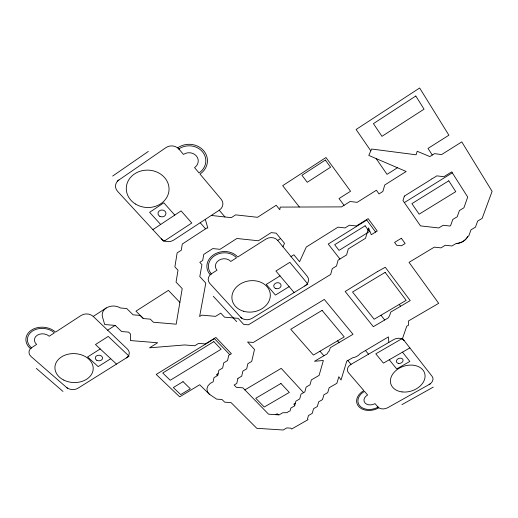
<?xml version="1.0" encoding="UTF-8"?>
<svg xmlns="http://www.w3.org/2000/svg" width="518" height="518" viewBox="0 0 518 518"><rect width="100%" height="100%" fill="white"/><g stroke="black" fill="none" stroke-linecap="round" stroke-linejoin="round"><path stroke-width="0.78" d="M402.331 339.089L406.721 326.243L408.56 325.168L408.54 320.914L438.681 303.328L409.032 262.348L434.311 247.144L440.96 247.869L445.318 245.254L451.949 245.979L456.131 243.479C460.845 243.363 465.507 240.682 467.767 236.512L468.796 235.897L470.998 229.85L475.433 227.188L477.674 221.069L482.148 218.382L492.1 191.369L461.778 141.9L441.608 154.571L434.492 153.645L429.843 156.572L417.191 151.275L416.103 154.791L371.587 149.029L368.797 155.426L406.164 171.49L384.77 184.965L382.847 191.492L379.001 193.907L376.405 190.236L357.187 202.337L350.09 201.508L341.569 206.889L280.206 207.096L279.811 209.745L276.217 205.245L257.537 217.301L235.606 214.866L231.306 217.664L211.279 215.456M282.964 246.788L284.499 243.318L276.185 233.165L271.192 232.621L258.411 240.773L236.862 238.494L220.014 249.32L212.801 248.582L203.788 254.383L202.693 260.457L199.806 262.309L201.936 264.659L199.793 276.573L205.801 283.126L199.611 316.524L201.813 315.145L215.579 316.356L220.765 313.131L224.495 317.145L238.118 318.343L243.7 324.423L248.407 324.831L330.665 274.456L332.265 268.622L336.48 266.032L338.112 260.133L346.613 254.895L348.303 248.905L365.533 238.28L368.563 227.881L371.289 234.725L377.259 231.041L368.175 218.628L356.365 225.984L349.385 225.207L345.027 227.926L338.027 227.149L306.313 247.002L299.572 261.732L293.881 254.778L291.012 256.578M467.521 236.979L467.754 236.532M466.945 237.846L467.223 237.419M466.284 238.681L466.608 238.274M465.546 239.471L465.909 239.083M464.73 240.203L465.132 239.84M463.856 240.876L464.29 240.546M112.678 176.062L148.316 151.437M117.282 181.106L165.967 147.598A9.324 8.372 1.2 0 1 179.086 149.223M152.862 229.636L181.093 210.897L191.783 222.999L163.733 241.44L117.586 191.336A9.253 8.048 5.8 0 1 118.881 180.005M178.839 148.925A16.835 15.087 -1.8 0 1 202.46 151.755A16.835 15.087 -1.8 0 1 199.035 172.934L194.548 167.599A9.24 8.275 -1.9 0 0 196.413 155.983A9.24 8.275 -1.9 0 0 183.463 154.422L177.829 147.727A18.473 16.557 -1.8 0 1 203.768 150.829A18.473 16.557 -1.8 0 1 200 174.08L221.257 199.359A8.916 7.757 -6 0 1 219.244 210.23L173.666 240.119A8.825 7.492 -1.1 0 1 161.338 238.837M462.924 241.485L463.383 241.187M31.449 347.792A15.469 11.83 5.3 0 1 32.53 331.021A15.469 11.83 5.3 0 1 54.422 332.834L49.21 336.234A8.489 6.494 5.3 0 0 37.218 335.256A8.489 6.494 5.3 0 0 36.597 344.438L30.335 348.51A16.977 12.982 5.3 0 1 31.514 330.096A16.977 12.982 5.3 0 1 55.555 332.103L81.222 315.397A8.482 6.663 3.3 0 1 93.214 316.427L106.242 307.99M107.647 330.186L115.113 325.408M100.214 348.944L87.6 356.954L98.187 366.621L110.729 358.728M211.35 273.821A15.508 12.885 -7.1 0 1 214.834 255.575A15.508 12.885 -7.1 0 1 236.499 257.809L230.788 261.448A8.508 7.071 -7.1 0 0 218.92 260.243A8.508 7.071 -7.1 0 0 216.99 270.228L210.14 274.592A17.023 14.141 -7.1 0 1 213.947 254.558A17.023 14.141 -7.1 0 1 237.736 257.025L265.844 239.135A8.573 7.2 -12 0 1 277.706 240.391L280.601 238.558M397.455 167.748L387.03 174.346L376.165 158.592M280.018 275.874L266.252 284.434L275.446 295.072L289.128 286.635M404.377 202.583L452.298 172.837M218.136 373.653L216.505 374.637L217.443 375.595M244.865 389.886L281.222 368.363L303.574 392.65M378.049 407.142A13.649 9.933 -15.5 0 1 359.738 405.788A13.649 9.933 -15.5 0 1 364.51 391.381L367.605 394.981A7.492 5.452 -15.5 0 0 364.976 402.894A7.492 5.452 -15.5 0 0 375.032 403.626L378.697 407.893A14.977 10.904 -15.5 0 1 358.611 406.41A14.977 10.904 -15.5 0 1 363.843 390.604L348.459 372.701A7.699 5.769 -15.3 0 1 351.042 364.348L393.648 339.627A7.835 5.899 -18.4 0 1 401.683 338.778L404.111 340.527M275.608 414.646L277.208 413.72L278.276 414.827M295.338 403.237L293.81 404.124L294.807 405.186M409.88 347.908L383.411 363.124L375.809 353.826L402.454 338.403L432.161 376.437A7.582 5.504 -18.7 0 1 429.131 384.518M430.575 383.715L387.84 407.653A7.453 5.387 -16.1 0 1 377.887 406.947M401.897 404.655L433.262 387.127M461.946 242.023L462.425 241.757M460.929 242.476L461.428 242.249M459.88 242.851L460.398 242.67M458.818 243.149L459.343 243M457.75 243.35L458.275 243.253M456.675 243.466L457.206 243.408M209.835 394.593L209.505 394.353M36.331 368.389L62.989 391.446M67.722 388.468L31.164 356.624A8.424 6.378 5.2 0 1 31.721 347.61M209.168 394.056L199.708 384.757L179.655 396.84L156.216 374.443L214.439 338.649L229.785 354.681M116.485 364.089L95.474 344.535L108.223 336.402L129.092 356.196L77.946 388.235A8.113 6.054 2.3 0 1 66.537 387.438M93.214 316.427L127.48 349.093A8.178 6.307 0.1 0 1 126.282 357.951M143.415 318.557L135.969 311.143L168.402 290.384L179.882 302.382M213.306 296.283L236.681 321.633M241.841 318.453L209.809 283.424A8.437 6.941 -6.4 0 1 211.655 273.627M160.651 224.469L149.611 212.335L163.824 202.803L174.773 215.093M200.213 222.708L205.581 228.839M319.969 351.217L323.905 355.749M347.805 360.534L351.042 364.348M219.244 210.23L224.967 216.964M294.114 292.528L275.913 271.024L289.847 262.322L307.867 284.091L252.098 318.317A8.171 6.533 -9 0 1 240.805 317.32M337.568 340.831L339.025 342.553M365.339 350.33L368.538 354.195M277.706 240.391L307.278 276.353A8.314 6.76 -13.8 0 1 304.798 285.975M389.258 359.764L396.684 368.939L409.829 361.441L402.48 352.156M380.95 315.235L384.699 320.007M299.326 206.973L282.679 185.671L325.977 157.517L350.569 191.239L339.025 198.569L344.043 205.322M339.931 259.013L328.231 244.043L366.783 220.04L375.595 232.064M399.242 304.442L400.621 306.255M370.804 150.822L356.099 129.494L419.645 88.002L448.899 135.198L428.017 148.413L432.277 155.037M205.316 219.36L207.822 228.095L206.883 227.991L182.297 244.036L181.287 250.213L177.137 252.913L174.883 266.893L178.004 270.241L176.062 282.103L182.213 288.617L176.198 324.184L153.399 322.235L150.317 319.153L143.292 318.544L140.171 315.436L133.094 314.821L126.742 308.534L120.364 307.97L119.509 307.478A11.26 8.929 1.6 0 0 106.928 307.582L106.054 308.119A11.26 8.929 1.6 0 0 102.46 316.841L104.701 324.533L115.249 325.421L121.594 331.539L128.606 332.122L130.419 333.877L130.394 340.546L157.634 342.761L149.54 347.818L184.654 344.949L194.729 345.771L198.608 343.376L205.361 343.933L215.883 337.458L231.391 353.703L228.691 355.342L227.583 360.541L223.737 362.865L222.656 368.007L218.836 370.312L217.774 375.395L213.986 377.68L213.131 381.818L210.399 383.262L207.977 385.774L206.922 388.772L207.446 391.77L209.486 394.34L216.647 399.132L222.008 399.507L224.676 402.156L231.054 402.603L256.805 428.315L283.178 429.998L286.849 427.9L290.792 428.153L291.602 429.053L308.029 419.677L307.465 419.036L308.469 415.533L312.199 413.403L313.565 408.696L317.32 406.539L318.712 401.787L322.494 399.618L323.912 394.807L327.719 392.618L329.163 387.762L336.836 383.333L338.837 376.722L341.025 379.998L346.775 361.13L352.596 357.808A10.431 7.945 -15.6 0 0 360.23 353.613L388.422 336.894L388.798 342.443M237.904 378.451L236.784 383.45L234.142 385.023L236.428 387.354L242.851 387.82L268.557 414.173L279.085 414.886L282.802 412.736L286.901 412.684A9.939 7.252 -11 0 1 289.297 411.247L290.086 410.923L290.857 408.087L294.6 405.924L295.914 401.146L299.682 398.964L301.016 394.133L304.817 391.932L306.177 387.05L309.997 384.829L311.389 379.895L319.088 375.408L323.374 360.483L314.504 361.279L327.201 353.813L327.538 353.121A10.399 7.919 -14.6 0 1 329.189 350.964L330.329 347.682L353.023 334.304L324.3 299.443L253.27 342.469L247.585 341.997L254.493 349.436L251.722 361.396L247.863 363.714L246.691 368.822L242.858 371.115L241.712 376.178L237.904 378.451M377.544 271.549L345.169 291.485L373.323 326.69L388.131 317.987L389.575 315.773L390.792 312.043L410.204 300.602L385.275 267.249L377.544 271.549M404.37 196.089L402.985 200.57L420.486 225.887L438.765 227.952L443.188 225.272L449.922 226.042L450.628 225.615L452.771 219.457L457.232 216.757L459.414 210.528L463.908 207.796L467.702 197.06L451.69 171.879L443.874 176.729L436.875 175.855L432.297 178.704L431.74 178.632L431.572 179.157L404.37 196.089M415.812 96.024L373.426 123.627L381.973 136.325L424.048 109.162L415.812 96.024M325.343 160.056L301.923 175.265L307.252 182.278L330.575 167.204L325.343 160.056M365.112 225.809L334.654 244.723L339.037 250.369L369.386 231.598L365.112 225.809M448.776 180.795L411.894 203.626L419.127 214.167L455.762 191.66L448.776 180.795M213.843 341.621L162.723 373.005L170.254 380.251L221.134 349.216L213.843 341.621M401.353 238.261L394.593 242.385L396.691 245.279L401.405 245.791L405.121 243.531L401.353 238.261M183.035 381.656L173.323 387.548L180.678 394.593L190.346 388.765L183.035 381.656M322.079 310.379L290.747 329.267L313.422 355.083L344.217 336.907L322.079 310.379M385.139 272.377L352.544 292.022L374.151 319.25L406.151 300.362L385.139 272.377M280.95 383.475L255.743 398.277L264.258 407.031L289.316 392.424L280.95 383.475M398.705 363.429A3.432 2.551 -18 0 0 403.01 359.796A3.432 2.551 -18 0 0 397.468 359.181A3.432 2.551 -18 0 0 398.705 363.429M402.052 391.912A17.735 12.969 -17.9 0 0 424.773 373.653A17.735 12.969 -17.9 0 0 396.406 370.15A17.735 12.969 -17.9 0 0 402.052 391.912M275.887 288.578A3.691 3.004 -11.8 0 0 281.06 285.185A3.691 3.004 -11.8 0 0 275.285 283.404A3.691 3.004 -11.8 0 0 275.887 288.578M243.434 311.208A19.308 15.637 -9.4 0 0 270.202 293.538A19.308 15.637 -9.4 0 0 239.685 284.382A19.308 15.637 -9.4 0 0 243.434 311.208M96.814 360.275A3.645 2.791 1.4 0 0 102.545 358.301A3.645 2.791 1.4 0 0 97.378 355.465A3.645 2.791 1.4 0 0 96.814 360.275M63.837 380.115A19.16 14.465 2.6 0 0 93.201 369.036A19.16 14.465 2.6 0 0 65.158 355.095A19.16 14.465 2.6 0 0 63.837 380.115M159.887 216.356A3.989 3.432 0.2 0 0 165.967 213.546A3.989 3.432 0.2 0 0 160.088 210.412A3.989 3.432 0.2 0 0 159.887 216.356M135.431 204.001A21.387 18.68 2.9 0 0 168.972 190.682A21.387 18.68 2.9 0 0 138.597 171.788A21.387 18.68 2.9 0 0 135.431 204.001"/></g></svg>
